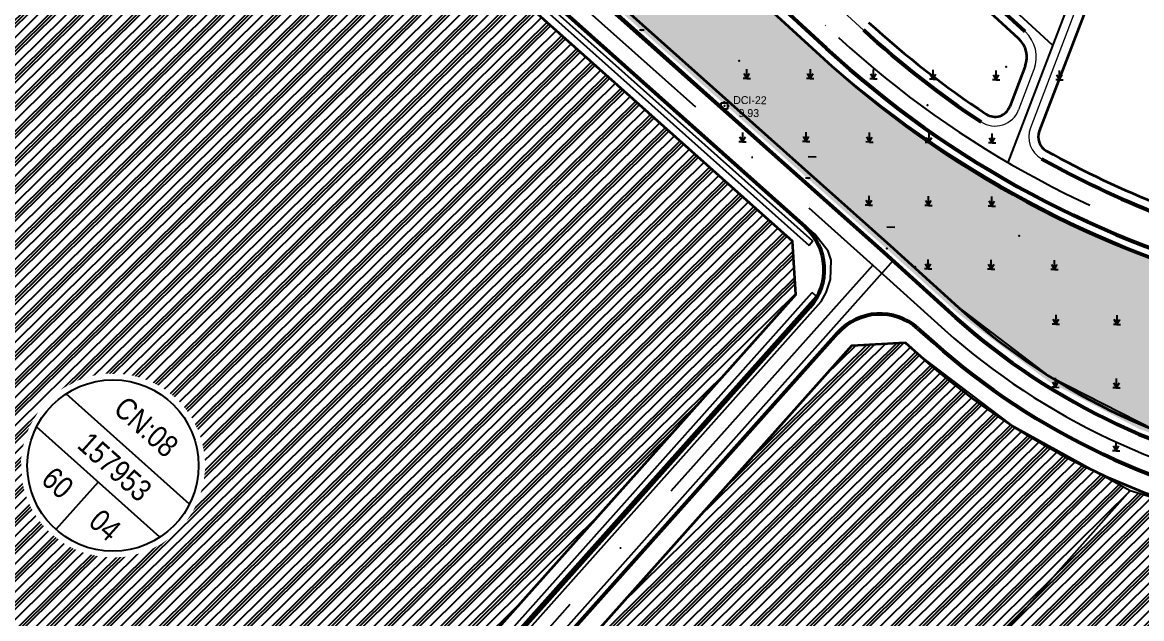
# Model space of a CAD drawing. Extents: x 577299 to 581055, y 2342699 to 2346415.
# Drawn here: x 579726.4 to 580080.6, y 2344182.6 to 2344371.4 of the extents above; entities that cross this region are included whole.
import ezdxf
from ezdxf.enums import TextEntityAlignment as Align

# ---------------------------------------------------------------- set-up
doc = ezdxf.new("R2010")
doc.units = 0
doc.header["$LTSCALE"] = 10
doc.header["$MEASUREMENT"] = 0
doc.set_wipeout_variables(frame=1)
for name, pattern in [('ACAD_ISO10W100', [18, 12, -3, 0, -3]), ('CENTER', [2, 1.25, -0.25, 0.25, -0.25]), ('DUONGDUT', [0.1875, 0.125, -0.0625])]:
    doc.linetypes.add(name, pattern=pattern)
for name, color, linetype in [('BoCo', 103, 'Continuous'), ('CAY-NN', 3, 'Continuous'), ('cayxanh', 74, 'Continuous'), ('dientich', 11, 'Continuous'), ('HTCN', 192, 'Continuous'), ('HTRanhTN', 147, 'Continuous'), ('KYHIEU', 2, 'Continuous'), ('Lopduong', 7, 'Continuous'), ('moc', 8, 'Continuous'), ('POINT', 8, 'Continuous'), ('Tim dg', 6, 'CENTER')]:
    doc.layers.add(name, color=color, linetype=linetype)
for name, color, linetype, lineweight in [('dqh', 7, 'Continuous', 60), ('DuongQH', 7, 'Continuous', 60), ('r-g-t-ke', 7, 'Continuous', 20), ('whe', 142, 'Continuous', 35), ('wlong-duong', 40, 'Continuous', 53)]:
    doc.layers.add(name, color=color, linetype=linetype, lineweight=lineweight)
doc.styles.add('CHUHOA', font='VHARIALN.TTF')
doc.linetypes.add('BOCAP_XAY', pattern='A,0.75,[147,LTTLL.SHX,S=0.1,R=0,X=0,Y=0],0.75', length=1.5)
pattern_1 = [(44.58224145, (-17089.494, 4285.579), (-4.387077064, 4.451522755), []), (44.58224145, (-17090.042, 4286.1354), (-4.387077064, 4.451522755), []), (44.58224145, (-17090.5906, 4286.692), (-4.387077064, 4.451522755), []), (44.58224145, (-17092.236, 4288.361), (-4.387077064, 4.451522755), [])]

# ---------------------------------------------------------------- blocks, each defined once
blk = doc.blocks.new('dc-2')
at = {"layer": 'KYHIEU'}
for p, q in [((-0.5, -0.5), (-0.5, 0.5)), ((-0.5, 0.5), (0.5, 0.5)), ((0, 0.5), (0, 0.75)), ((0.5, 0.5), (0.5, -0.5)), ((-0.5, 0), (-0.75, 0)), ((0.5, -0.5), (-0.5, -0.5)), ((0, -0.5), (0, -0.75)), ((0.5, 0), (0.75, 0))]:
    blk.add_line(p, q, dxfattribs=at)
blk.add_point((0, 0), dxfattribs=at)
blk = doc.blocks.new('vfgf')
blk.add_wipeout([(582058.18, 2343877.06), (582061.89, 2343876.51), (582064.83, 2343875.73), (582067.01, 2343874.92), (582070.04, 2343873.45), (582072.01, 2343872.24), (582075.07, 2343869.89), (582075.07, 2343869.89), (582077.53, 2343867.45), (582079.19, 2343865.41), (582080.79, 2343863.02), (582082.6, 2343859.49), (582083.64, 2343856.63), (582084.46, 2343853.32), (582084.89, 2343849.78), (582084.92, 2343846.73), (582084.6, 2343843.54), (582084.08, 2343840.98), (582082.65, 2343836.67), (582081.11, 2343833.56), (582079.19, 2343830.63), (582077.68, 2343828.77), (582074.42, 2343825.6), (582071.5, 2343823.47), (582068.13, 2343821.62), (582064.96, 2343820.36), (582059.73, 2343819.15), (582055.72, 2343818.89), (582051.64, 2343819.19), (582046.54, 2343820.4), (582043.38, 2343821.67), (582040.48, 2343823.24), (582036.56, 2343826.15), (582033.34, 2343829.47), (582031.5, 2343831.97), (582029.93, 2343834.64), (582028.86, 2343836.95), (582027.99, 2343839.37), (582027.16, 2343842.72), (582027.16, 2343842.72), (582026.7, 2343849.21), (582027.06, 2343852.74), (582028.04, 2343856.83), (582029.4, 2343860.32), (582032.14, 2343865), (582034.05, 2343867.18), (582037.16, 2343870.41), (582039.8, 2343872.36), (582044.76, 2343874.98), (582049.89, 2343876.55), (582053.18, 2343877.04)]).dxf.layer = 'KYHIEU'
at = {"layer": 'KYHIEU'}
for p, q in [((582080.12, 2343835.99), (582040.8, 2343870.61)), ((582070.82, 2343825.43), (582031.51, 2343860.05)), ((582051.16, 2343842.74), (582037.89, 2343827.67))]:
    blk.add_line(p, q, dxfattribs=at)
blk.add_circle((582055.81, 2343848.02), 27.12, dxfattribs=at)

msp = doc.modelspace()

# ---------------------------------------------------------------- hatches: boundary and pattern name
at = {"layer": 'cayxanh'}
h = msp.add_hatch(dxfattribs=at)
h.set_pattern_fill('STARS', color=256, scale=10, angle=-0.4178, style=0)
h.set_pattern_definition([(318.21467, (579255.8356, 2345385.644), (1.4426718, 1.6143723), [1.25, -1.25]), (18.21467, (579255.8356, 2345385.644), (-0.6767515, 2.0565766), [1.25, -1.25]), (78.21467, (579257.023, 2345386.0348), (-2.1194234, 0.4422043), [1.25, -1.25])])
h.paths.add_polyline_path([(580079.61, 2344257.19), (580110.93, 2344244.66), (580111.67, 2344287.76, -0.113521), (579978.74, 2344360.94), (579911.81, 2344422.56), (579874.28, 2344413.74), (579932.98, 2344361.38), (579982.18, 2344317.5), (579993.09, 2344309.12), (580029, 2344284.66)])
h = msp.add_hatch(dxfattribs=at)
h.set_pattern_fill('STARS', color=256, scale=10, angle=-0.4178, style=0)
h.set_pattern_definition([(359.58224145, (-17089.4939, 4285.579), (0.015785906, 2.1650059602), [1.25, -1.25]), (59.58224145, (-17089.4939, 4285.579), (-1.8670572079, 1.0961739756), [1.25, -1.25]), (119.58224145, (-17088.861, 4286.657), (-1.8828431138, -1.0688319845), [1.25, -1.25])])
h.paths.add_polyline_path([(580029, 2344284.66), (579993.09, 2344309.12), (579982.48, 2344317.23), (580001.02, 2344300.69), (580023.7, 2344280.16), (580051.77, 2344259.07), (580080.62, 2344243.93), (580109.08, 2344234.04), (580155.03, 2344225.69), (580188.01, 2344220.62), (580134.61, 2344235.18), (580079.61, 2344257.19)])
at = {"layer": 'HTCN'}
h = msp.add_hatch(dxfattribs=at)
h.set_pattern_fill('PLASTI', color=256, scale=25, angle=44.5822, style=0)
h.set_pattern_definition(pattern_1)
h.paths.add_polyline_path([(579971.09, 2344285.18), (579743.24, 2344029.75), (579726.29, 2344028.78), (579418.91, 2344303.1), (579417.96, 2344320.03), (579646.08, 2344575.06), (579663.04, 2344576.02), (579970.12, 2344302.12)])
h = msp.add_hatch(dxfattribs=at)
h.set_pattern_fill('PLASTI', color=256, scale=25, angle=44.5822, style=0)
h.set_pattern_definition(pattern_1)
h.paths.add_polyline_path([(580005.79, 2344270), (579988.84, 2344269.02), (579888.36, 2344156.38), (579959.55, 2344090.91), (580076.88, 2344223.21), (580039.09, 2344244.03), (580010.73, 2344265.6)])
h.paths.add_polyline_path([(580077, 2344223.14), (580076.88, 2344223.21), (579959.55, 2344090.91), (579998.47, 2344055.12), (580085.54, 2344023.84), (580105.77, 2344025.74), (580152.03, 2344206.45), (580113.38, 2344212.2)])

# ---------------------------------------------------------------- linework, layer by layer
at = {"layer": 'BoCo', "elevation": 0}
msp.add_lwpolyline([(579697.4, 2344630.12), (579792.63, 2344533), (579799.9, 2344525.59), (579806.56, 2344519.46), (579816.01, 2344510.76), (579892.29, 2344440.53), (579965.65, 2344373), (579976.3, 2344363.19), (579978.74, 2344360.94), (579978.74, 2344360.94, 0.119324), (580119.15, 2344285.73), (580242.29, 2344255.67, 0.048859), (580416.01, 2344230.87), (580433.18, 2344230.11), (580796.66, 2344214.05)], format="xyb", dxfattribs=at)
msp.add_lwpolyline([(580444.33, 2344185.98), (580403.23, 2344185.97), (580398.44, 2344186.03), (580387.36, 2344186.61), (580372.05, 2344188.45), (580360.19, 2344190.54), (580293.12, 2344202.55), (580188.2, 2344220.57), (580125.42, 2344230.34), (580085.06, 2344242.08), (580051.77, 2344259.07), (580022.1, 2344281.61), (579982.48, 2344317.23), (579932.98, 2344361.38), (579669.83, 2344596.09)], dxfattribs=at)
at = {"layer": 'CAY-NN', "ltscale": 0.5, "extrusion": (0.002986, 0.010064, 0.999945)}
for p, q in [((579923.12, 2344368.86), (579921.66, 2344368.87)), ((579923.12, 2344368.86), (579921.67, 2344368.87)), ((579955.59, 2344353.64), (579954.74, 2344355.14)), ((579955.59, 2344353.64), (579954.74, 2344355.14)), ((579955.59, 2344353.64), (579955.61, 2344356.52)), ((579955.59, 2344353.64), (579955.61, 2344356.52)), ((579955.59, 2344353.64), (579956.47, 2344355.13)), ((579955.59, 2344353.64), (579956.46, 2344355.13)), ((579975.71, 2344353.71), (579974.86, 2344355.21)), ((579975.71, 2344353.71), (579974.86, 2344355.21)), ((579975.71, 2344353.71), (579975.73, 2344356.59)), ((579975.71, 2344353.71), (579975.73, 2344356.59)), ((579975.71, 2344353.71), (579976.59, 2344355.2)), ((579975.71, 2344353.71), (579976.59, 2344355.2)), ((579995.71, 2344353.57), (579994.86, 2344355.08)), ((579995.71, 2344353.57), (579994.86, 2344355.08)), ((579995.71, 2344353.57), (579995.73, 2344356.45)), ((579995.71, 2344353.57), (579995.73, 2344356.45)), ((579995.71, 2344353.57), (579996.59, 2344355.06)), ((579995.71, 2344353.57), (579996.58, 2344355.06)), ((580014.56, 2344353.44), (580013.7, 2344354.94)), ((580014.56, 2344353.44), (580013.71, 2344354.94)), ((580014.56, 2344353.44), (580014.58, 2344356.32)), ((580014.56, 2344353.44), (580014.58, 2344356.32)), ((580014.56, 2344353.44), (580015.43, 2344354.93)), ((580014.56, 2344353.44), (580015.43, 2344354.93)), ((580034.56, 2344353.3), (580033.7, 2344354.81)), ((580034.56, 2344353.3), (580033.71, 2344354.81)), ((580034.56, 2344353.3), (580034.58, 2344356.18)), ((580034.56, 2344353.3), (580034.58, 2344356.18)), ((580034.56, 2344353.3), (580035.43, 2344354.79)), ((580034.56, 2344353.3), (580035.43, 2344354.79)), ((580054.56, 2344353.25), (580053.7, 2344354.75)), ((580054.56, 2344353.25), (580053.71, 2344354.75)), ((580054.56, 2344353.25), (580054.58, 2344356.13)), ((580054.56, 2344353.25), (580054.58, 2344356.13)), ((580054.56, 2344353.25), (580055.43, 2344354.74)), ((580054.56, 2344353.25), (580055.43, 2344354.74)), ((579955.59, 2344353.55), (579954.44, 2344353.56)), ((579955.59, 2344353.55), (579954.44, 2344353.56)), ((579955.59, 2344353.55), (579956.74, 2344353.55)), ((579955.59, 2344353.55), (579956.74, 2344353.55)), ((579975.71, 2344353.62), (579974.56, 2344353.63)), ((579975.71, 2344353.62), (579974.56, 2344353.63)), ((579975.71, 2344353.62), (579976.87, 2344353.62)), ((579975.71, 2344353.62), (579976.86, 2344353.62)), ((579995.71, 2344353.49), (579994.56, 2344353.49)), ((579995.71, 2344353.49), (579994.56, 2344353.49)), ((579995.71, 2344353.49), (579996.86, 2344353.48)), ((579995.71, 2344353.49), (579996.86, 2344353.48)), ((580014.56, 2344353.35), (580013.41, 2344353.36)), ((580014.56, 2344353.35), (580013.41, 2344353.36)), ((580014.56, 2344353.35), (580015.71, 2344353.35)), ((580014.56, 2344353.35), (580015.71, 2344353.35)), ((580034.56, 2344353.22), (580033.4, 2344353.22)), ((580034.56, 2344353.22), (580033.41, 2344353.22)), ((580034.56, 2344353.22), (580035.71, 2344353.21)), ((580034.56, 2344353.22), (580035.71, 2344353.21)), ((580054.56, 2344353.16), (580053.4, 2344353.17)), ((580054.56, 2344353.16), (580053.41, 2344353.17)), ((580054.56, 2344353.16), (580055.71, 2344353.16)), ((580054.56, 2344353.16), (580055.71, 2344353.16)), ((579954.3, 2344333.65), (579954.32, 2344336.53)), ((579954.3, 2344333.65), (579954.32, 2344336.53)), ((579974.42, 2344333.72), (579974.44, 2344336.6)), ((579974.42, 2344333.72), (579974.44, 2344336.6)), ((579994.42, 2344333.58), (579994.44, 2344336.46)), ((579994.42, 2344333.58), (579994.44, 2344336.46)), ((580013.27, 2344333.45), (580013.29, 2344336.33)), ((580013.27, 2344333.45), (580013.29, 2344336.33)), ((579954.3, 2344333.56), (579953.15, 2344333.57)), ((579954.3, 2344333.56), (579953.15, 2344333.57)), ((579954.3, 2344333.65), (579953.45, 2344335.15)), ((579954.3, 2344333.65), (579953.45, 2344335.15)), ((579954.3, 2344333.65), (579955.18, 2344335.14)), ((579954.3, 2344333.65), (579955.17, 2344335.14)), ((579954.3, 2344333.56), (579955.45, 2344333.56)), ((579954.3, 2344333.56), (579955.45, 2344333.55)), ((579974.42, 2344333.63), (579973.27, 2344333.64)), ((579974.42, 2344333.63), (579973.27, 2344333.64)), ((579974.42, 2344333.72), (579973.57, 2344335.22)), ((579974.42, 2344333.72), (579973.57, 2344335.22)), ((579974.42, 2344333.72), (579975.3, 2344335.21)), ((579974.42, 2344333.72), (579975.3, 2344335.21)), ((579974.42, 2344333.63), (579975.57, 2344333.63)), ((579974.42, 2344333.63), (579975.57, 2344333.63)), ((579994.42, 2344333.49), (579993.27, 2344333.5)), ((579994.42, 2344333.49), (579993.27, 2344333.5)), ((579994.42, 2344333.58), (579993.57, 2344335.09)), ((579994.42, 2344333.58), (579993.57, 2344335.08)), ((579994.42, 2344333.58), (579995.3, 2344335.07)), ((579994.42, 2344333.58), (579995.29, 2344335.07)), ((579994.42, 2344333.49), (579995.57, 2344333.49)), ((579994.42, 2344333.49), (579995.57, 2344333.49)), ((580013.27, 2344333.36), (580012.12, 2344333.37)), ((580013.27, 2344333.36), (580012.12, 2344333.37)), ((580013.27, 2344333.45), (580012.41, 2344334.95)), ((580013.27, 2344333.45), (580012.42, 2344334.95)), ((580013.27, 2344333.45), (580014.14, 2344334.94)), ((580013.27, 2344333.45), (580014.14, 2344334.94)), ((580013.27, 2344333.36), (580014.42, 2344333.36)), ((580013.27, 2344333.36), (580014.42, 2344333.36)), ((580033.27, 2344333.23), (580032.11, 2344333.23)), ((580033.27, 2344333.23), (580032.12, 2344333.23)), ((580033.27, 2344333.31), (580032.41, 2344334.82)), ((580033.27, 2344333.31), (580032.42, 2344334.82)), ((580033.27, 2344333.31), (580033.29, 2344336.19)), ((580033.27, 2344333.31), (580033.29, 2344336.19)), ((580033.27, 2344333.31), (580034.14, 2344334.8)), ((580033.27, 2344333.31), (580034.14, 2344334.8)), ((580033.27, 2344333.23), (580034.42, 2344333.22)), ((580033.27, 2344333.23), (580034.42, 2344333.22)), ((579975.07, 2344328.85), (579977.53, 2344328.84)), ((579975.07, 2344328.85), (579977.53, 2344328.84)), ((579975.67, 2344322.03), (579974.22, 2344322.04)), ((579975.67, 2344322.03), (579974.22, 2344322.04)), ((579994.28, 2344313.58), (579993.43, 2344315.09)), ((579994.28, 2344313.58), (579993.43, 2344315.09)), ((579994.28, 2344313.58), (579994.3, 2344316.46)), ((579994.28, 2344313.58), (579994.3, 2344316.46)), ((579994.28, 2344313.58), (579995.16, 2344315.07)), ((579994.28, 2344313.58), (579995.16, 2344315.07)), ((580013.13, 2344313.45), (580012.28, 2344314.96)), ((580013.13, 2344313.45), (580012.28, 2344314.96)), ((580013.13, 2344313.45), (580013.15, 2344316.33)), ((580013.13, 2344313.45), (580013.15, 2344316.33)), ((580033.13, 2344313.31), (580033.15, 2344316.19)), ((580033.13, 2344313.31), (580033.15, 2344316.19)), ((579994.28, 2344313.5), (579993.13, 2344313.5)), ((579994.28, 2344313.5), (579993.13, 2344313.5)), ((579994.28, 2344313.5), (579995.44, 2344313.49)), ((579994.28, 2344313.5), (579995.43, 2344313.49)), ((580013.13, 2344313.37), (580011.98, 2344313.37)), ((580013.13, 2344313.37), (580011.98, 2344313.37)), ((580013.13, 2344313.45), (580014.01, 2344314.94)), ((580013.13, 2344313.45), (580014, 2344314.94)), ((580013.13, 2344313.37), (580014.28, 2344313.36)), ((580013.13, 2344313.37), (580014.28, 2344313.36)), ((580033.13, 2344313.23), (580031.98, 2344313.23)), ((580033.13, 2344313.23), (580031.98, 2344313.23)), ((580033.13, 2344313.31), (580032.28, 2344314.82)), ((580033.13, 2344313.31), (580032.28, 2344314.82)), ((580033.13, 2344313.31), (580034.01, 2344314.8)), ((580033.13, 2344313.31), (580034, 2344314.8)), ((580033.13, 2344313.23), (580034.28, 2344313.22)), ((580033.13, 2344313.23), (580034.28, 2344313.22)), ((579999.98, 2344306.6), (580002.44, 2344306.58)), ((579999.98, 2344306.6), (580002.44, 2344306.58)), ((580012.99, 2344293.45), (580012.14, 2344294.96)), ((580012.99, 2344293.45), (580012.14, 2344294.96)), ((580012.99, 2344293.45), (580013.01, 2344296.33)), ((580012.99, 2344293.45), (580013.01, 2344296.33)), ((580012.99, 2344293.45), (580013.87, 2344294.95)), ((580012.99, 2344293.45), (580013.87, 2344294.94)), ((580032.99, 2344293.32), (580032.14, 2344294.82)), ((580032.99, 2344293.32), (580032.14, 2344294.82)), ((580032.99, 2344293.32), (580033.01, 2344296.2)), ((580032.99, 2344293.32), (580033.01, 2344296.2)), ((580032.99, 2344293.32), (580033.87, 2344294.81)), ((580032.99, 2344293.32), (580033.87, 2344294.81)), ((580052.99, 2344293.18), (580052.14, 2344294.68)), ((580052.99, 2344293.18), (580052.14, 2344294.68)), ((580052.99, 2344293.18), (580053.01, 2344296.06)), ((580052.99, 2344293.18), (580053.01, 2344296.06)), ((580052.99, 2344293.18), (580053.87, 2344294.67)), ((580052.99, 2344293.18), (580053.86, 2344294.67)), ((580012.99, 2344293.37), (580011.84, 2344293.38)), ((580012.99, 2344293.37), (580011.84, 2344293.37)), ((580012.99, 2344293.37), (580014.15, 2344293.36)), ((580012.99, 2344293.37), (580014.14, 2344293.36)), ((580032.99, 2344293.23), (580031.84, 2344293.24)), ((580032.99, 2344293.23), (580031.84, 2344293.24)), ((580032.99, 2344293.23), (580034.14, 2344293.22)), ((580032.99, 2344293.23), (580034.14, 2344293.22)), ((580052.99, 2344293.09), (580051.84, 2344293.1)), ((580052.99, 2344293.09), (580051.84, 2344293.1)), ((580052.99, 2344293.09), (580054.14, 2344293.08)), ((580052.99, 2344293.09), (580054.14, 2344293.08)), ((580053.47, 2344275.92), (580052.61, 2344277.42)), ((580053.46, 2344275.92), (580052.61, 2344277.42)), ((580053.46, 2344275.92), (580053.48, 2344278.8)), ((580053.46, 2344275.92), (580054.34, 2344277.41)), ((580053.47, 2344275.92), (580053.49, 2344278.8)), ((580053.47, 2344275.92), (580054.34, 2344277.41)), ((580072.79, 2344275.78), (580071.93, 2344277.29)), ((580072.78, 2344275.78), (580071.93, 2344277.29)), ((580072.78, 2344275.78), (580072.8, 2344278.66)), ((580072.78, 2344275.78), (580073.66, 2344277.27)), ((580072.79, 2344275.78), (580072.81, 2344278.66)), ((580072.79, 2344275.78), (580073.66, 2344277.27)), ((580053.47, 2344275.83), (580052.31, 2344275.84)), ((580053.46, 2344275.83), (580052.31, 2344275.84)), ((580053.46, 2344275.83), (580054.62, 2344275.82)), ((580053.47, 2344275.83), (580054.62, 2344275.82)), ((580072.79, 2344275.7), (580071.63, 2344275.7)), ((580072.78, 2344275.7), (580071.63, 2344275.7)), ((580072.78, 2344275.7), (580073.94, 2344275.69)), ((580072.79, 2344275.7), (580073.94, 2344275.69)), ((580053.33, 2344255.92), (580053.35, 2344258.8)), ((580072.65, 2344255.79), (580072.67, 2344258.67)), ((580072.65, 2344255.79), (580072.67, 2344258.66)), ((580053.33, 2344255.83), (580052.17, 2344255.84)), ((580053.33, 2344255.92), (580052.47, 2344257.42)), ((580053.33, 2344255.92), (580054.2, 2344257.41)), ((580053.33, 2344255.83), (580054.48, 2344255.82)), ((580072.65, 2344255.7), (580071.49, 2344255.71)), ((580072.65, 2344255.7), (580071.5, 2344255.71)), ((580072.65, 2344255.79), (580071.79, 2344257.29)), ((580072.65, 2344255.79), (580071.8, 2344257.29)), ((580072.65, 2344255.79), (580073.52, 2344257.28)), ((580072.65, 2344255.79), (580073.52, 2344257.28)), ((580072.65, 2344255.7), (580073.8, 2344255.69)), ((580072.65, 2344255.7), (580073.8, 2344255.69)), ((580072.51, 2344235.79), (580071.65, 2344237.29)), ((580072.51, 2344235.79), (580072.53, 2344238.67)), ((580072.51, 2344235.79), (580073.38, 2344237.28)), ((580072.51, 2344235.7), (580071.36, 2344235.71)), ((580072.51, 2344235.7), (580073.66, 2344235.69))]:
    msp.add_line(p, q, dxfattribs=at)
at = {"layer": 'dientich'}
for points in [[(579959.55, 2344090.91), (579888.36, 2344156.38), (579988.84, 2344269.02), (580005.79, 2344270), (580010.73, 2344265.6), (580039.09, 2344244.03), (580077, 2344223.14)], [(580105.77, 2344025.74), (580085.54, 2344023.84), (579998.47, 2344055.12), (579959.55, 2344090.91), (580077, 2344223.14), (580113.38, 2344212.2), (580151.98, 2344206.46)]]:
    msp.add_lwpolyline(points, close=True, dxfattribs=at)
at = {"layer": 'DuongQH', "linetype": 'DUONGDUT', "ltscale": 30, "extrusion": (-8.80861e-05, -0.0001149, 1), "const_width": 1.2, "elevation": 1.01}
msp.add_lwpolyline([(578889.7, 2344267.37), (578966.07, 2344201.73), (578998.07, 2344170.74), (579076.93, 2344102.66), (579187.79, 2344003.59), (579298.65, 2343904.51), (579409.51, 2343805.44), (579520.37, 2343706.37), (579631.23, 2343607.3), (579742.09, 2343508.22)], dxfattribs=at)
at = {"layer": 'HTRanhTN', "linetype": 'BOCAP_XAY', "ltscale": 0.5}
for points in [[(579976.54, 2344302.14), (579652.22, 2344591.41)], [(579652.34, 2344589.05), (579975.35, 2344300.77)], [(579563.48, 2344169.42), (579736.82, 2344014.82), (579977.54, 2344284.68)], [(579564.7, 2344171.08), (579736.96, 2344017.53), (579976.31, 2344285.89)]]:
    msp.add_lwpolyline(points, dxfattribs=at)
at = {"layer": 'Lopduong'}
for points in [[(579752.89, 2344016.08), (580002.03, 2344296.03), (579979.88, 2344315.94), (579655.68, 2344605.88), (579511.27, 2344769.74), (579330.48, 2344974.91), (579334.37, 2344982.35)], [(579735.08, 2344013.03), (579736.06, 2344012.77), (579737.54, 2344013.05), (579739.01, 2344013.97), (579740.56, 2344015.38), (579979.2, 2344283.02), (579980.75, 2344285.83), (579982.13, 2344289.92), (579982.33, 2344296.12), (579981.32, 2344298.96), (579977.16, 2344304.31), (579655.35, 2344591.51), (579653.43, 2344592.47), (579651.05, 2344592.41), (579648.47, 2344591.19), (579403.06, 2344314.42), (579402.19, 2344311.96), (579403.05, 2344309.58), (579735.08, 2344013.03)], [(579976.55, 2344302.14), (579975.36, 2344300.77)], [(579977.54, 2344284.68), (579976.31, 2344285.89)]]:
    msp.add_lwpolyline(points, dxfattribs=at)
at = {"layer": 'POINT', "extrusion": (0.002986, 0.010064, 0.999945)}
for p in [(579922.45, 2344368.87, 9), (579953.2, 2344359.19, 9), (580037.74, 2344357.34, 8.77), (580012.86, 2344345.11, 8.96), (579975.01, 2344322.04, 9.31), (580041.87, 2344303.79, 9.29), (579999.92, 2344299.79, 9.46), (580008.95, 2344293.95, 9.49)]:
    msp.add_point(p, dxfattribs=at)
at = {"layer": 'r-g-t-ke', "extrusion": (-0.00335, 0.003246, 0.999989)}
msp.add_line((579944.2, 2344413.16), (579992.52, 2344368.95), dxfattribs=at)
at = {"layer": 'r-g-t-ke', "extrusion": (-8.80861e-05, -0.0001149, 1)}
for p, q in [((580071.59, 2344406.63), (580045.37, 2344338.01)), ((580046.51, 2344356.42), (580041.65, 2344343.69))]:
    msp.add_line(p, q, dxfattribs=at)
at = {"layer": 'r-g-t-ke', "linetype": 'DUONGDUT', "ltscale": 30, "const_width": 3}
msp.add_lwpolyline([(580582.19, 2344185.98), (580403.23, 2344185.97), (580368.5, 2344189.05), (580293.12, 2344202.55), (580217.35, 2344216.11), (580188.2, 2344220.57), (580155.03, 2344225.69), (580109.08, 2344234.04), (580080.62, 2344243.93), (580051.77, 2344259.07), (580023.7, 2344280.16), (580001.02, 2344300.69), (580001.02, 2344300.69), (580001.02, 2344300.69), (580001.02, 2344300.69), (580001.02, 2344300.69), (580001.02, 2344300.69), (580001.02, 2344300.69), (579669.83, 2344596.09)], dxfattribs=at)
at = {"layer": 'r-g-t-ke', "extrusion": (-8.80861e-05, -0.0001149, 1)}
for centre, radius, start, end in [((580036.24, 2344360.32, -296.15), 11, 339.0903, 47.3665), ((580034.18, 2344346.53, -296.14), 8, 236.488, 339.0903), ((580052.84, 2344335.14, -296.14), 8, 159.0903, 240.7356)]:
    msp.add_arc(centre, radius, start, end, dxfattribs=at)
at = {"layer": 'Tim dg', "linetype": 'ACAD_ISO10W100', "ltscale": 0.8}
for p, q in [((579652.59, 2344600.32), (579995.54, 2344294.55)), ((579995.54, 2344294.55), (579732.12, 2343999.28)), ((579995.54, 2344294.55), (580018.21, 2344274))]:
    msp.add_line(p, q, dxfattribs=at)
at = {"layer": 'Tim dg', "linetype": 'ACAD_ISO10W100', "ltscale": 0.8, "extrusion": (-0.00335, 0.003246, 0.999989)}
for p, q in [((579892.15, 2344451.72), (579984.63, 2344366.58)), ((580052.41, 2344364.14), (579962.75, 2344446.68))]:
    msp.add_line(p, q, dxfattribs=at)
at = {"layer": 'Tim dg', "linetype": 'ACAD_ISO10W100', "ltscale": 0.8, "extrusion": (-8.80861e-05, -0.0001149, 1)}
msp.add_line((580068.35, 2344405.87), (580038.23, 2344327.03), dxfattribs=at)
msp.add_arc((580193.24, 2344593.16, -296.14), 308, 227.3665, 256.2811, dxfattribs=at)
at = {"layer": 'Tim dg', "linetype": 'ACAD_ISO10W100', "ltscale": 0.8}
msp.add_arc((580163.73, 2344437.33), 218.75, 228.3008, 261.2613, dxfattribs=at)
at = {"layer": 'whe'}
for p, q in [((579669.83, 2344596.09), (580001.02, 2344300.69)), ((579663.04, 2344576.02), (579970.12, 2344302.12)), ((579971.09, 2344285.18), (579970.12, 2344302.12)), ((580001.02, 2344300.69), (580023.7, 2344280.16)), ((579971.09, 2344285.18), (579743.24, 2344029.75)), ((579988.84, 2344269.02), (579761.16, 2344013.79)), ((579988.84, 2344269.02), (580005.79, 2344270)), ((580005.79, 2344270), (580010.73, 2344265.6))]:
    msp.add_line(p, q, dxfattribs=at)
at = {"layer": 'whe', "extrusion": (-0.00335, 0.003246, 0.999989)}
for p, q in [((579886.64, 2344445.74), (579978.74, 2344360.94)), ((579886.64, 2344445.74), (579978.74, 2344360.94)), ((580041.65, 2344366.23), (579988.08, 2344415.55)), ((580041.65, 2344366.23), (579988.08, 2344415.55))]:
    msp.add_line(p, q, dxfattribs=at)
at = {"layer": 'whe', "extrusion": (-8.80861e-05, -0.0001149, 1)}
for p, q in [((580075.11, 2344407.46), (580048.15, 2344336.89)), ((580075.11, 2344407.46), (580048.15, 2344336.89)), ((580043.71, 2344357.49), (580038.82, 2344344.7)), ((580043.71, 2344357.49), (580038.82, 2344344.7))]:
    msp.add_line(p, q, dxfattribs=at)
for centre, radius, start, end in [((580196.86, 2344592.53, -296.14), 300, 227.5012, 236.5258), ((580196.86, 2344592.53, -296.14), 300, 227.5012, 236.5258), ((580036.24, 2344360.32, -296.15), 8, 339.0903, 47.3665), ((580036.24, 2344360.32, -296.15), 8, 339.0903, 47.3665), ((580194.8, 2344595.61, -296.14), 319, 227.3665, 256.2811), ((580194.8, 2344595.61, -296.14), 319, 227.3665, 256.2811), ((580034.15, 2344346.46, -296.14), 5, 236.5258, 339.0903), ((580034.15, 2344346.46, -296.14), 5, 236.5258, 339.0903), ((580052.82, 2344335.09, -296.14), 5, 159.0903, 240.7728), ((580052.82, 2344335.09, -296.14), 5, 159.0903, 240.7728), ((580196.86, 2344592.53, -296.14), 300, 240.7728, 256.2811), ((580196.86, 2344592.53, -296.14), 300, 240.7728, 256.2811)]:
    msp.add_arc(centre, radius, start, end, dxfattribs=at)
at = {"layer": 'whe'}
for radius in [210.5, 230]:
    msp.add_arc((580163.73, 2344437.33), radius, 228.3008, 261.2613, dxfattribs=at)
at = {"layer": 'wlong-duong'}
for p, q in [((579666.88, 2344594.7), (579999.02, 2344298.46)), ((579667.02, 2344580.51), (579974.12, 2344306.6)), ((579999.02, 2344298.46), (580021.7, 2344277.92)), ((579975.57, 2344281.18), (579747.71, 2344025.75)), ((579984.37, 2344273.02), (579756.7, 2344017.8)), ((580009.78, 2344274.48), (580014.72, 2344270.08))]:
    msp.add_line(p, q, dxfattribs=at)
at = {"layer": 'wlong-duong', "extrusion": (-0.00335, 0.003246, 0.999989)}
for p, q in [((579888.67, 2344447.94), (579980.78, 2344363.15)), ((580043.69, 2344368.44), (579989.94, 2344417.92)), ((580043.69, 2344368.44), (579989.94, 2344417.92))]:
    msp.add_line(p, q, dxfattribs=at)
at = {"layer": 'wlong-duong', "extrusion": (-8.80861e-05, -0.0001149, 1)}
for centre, radius, start, end in [((580197.05, 2344592.49, -296.14), 303, 227.5453, 236.488), ((580194.8, 2344595.61, -296.14), 316, 227.3665, 256.2811), ((580197.05, 2344592.49, -296.14), 303, 240.7356, 256.2811)]:
    msp.add_arc(centre, radius, start, end, dxfattribs=at)
at = {"layer": 'wlong-duong'}
for centre, radius, start, end in [((579962.14, 2344293.16), 18, 318.2655, 48.2692), ((579997.8, 2344261.04), 18, 48.3008, 138.2655), ((580163.73, 2344437.33), 213.5, 228.3008, 261.2613), ((580163.73, 2344437.33), 224, 228.3008, 261.2613)]:
    msp.add_arc(centre, radius, start, end, dxfattribs=at)

# ---------------------------------------------------------------- block references
at = {"layer": 'moc', "extrusion": (0.002986, 0.010064, 0.999945), "xscale": 1.999999999935148, "yscale": 2.000000000151099, "rotation": 359.6023588357085}
for zscale in [2.000000000002771, 2.000000000008303]:
    msp.add_blockref('dc-2', (579945.92, 2344208.69, 25333.04), dxfattribs=dict(at, zscale=zscale))

# ---------------------------------------------------------------- texts
at = {"layer": 'moc', "extrusion": (0.002986, 0.010064, 0.999945), "text_generation_flag": 6}
for s, p in [('DCI-22', (579948.7, 2344209.3, 25333.04)), ('9.93', (579950.39, 2344205.19, 25333.04))]:
    msp.add_text(s, height=2.5, rotation=179.6024, dxfattribs=at).set_placement(p)

# ---------------------------------------------------------------- next in the draw order: block references
at = {"layer": 'whe', "rotation": 359.5822414465865}
msp.add_blockref('vfgf', (-19374.77, 4689.23), dxfattribs=at)

# ---------------------------------------------------------------- next in the draw order: texts
at = {"layer": 'dientich', "style": 'CHUHOA'}
msp.add_text('157953', height=7, rotation=318.2146, dxfattribs=at).set_placement((579755.63, 2344230.68, 25331.64), align=Align.MIDDLE_CENTER)
for s, p in [('60', (579731.9, 2344225.96, 25331.64)), ('04', (579746.88, 2344212.57, 25331.64))]:
    msp.add_text(s, height=7, rotation=318.2146, dxfattribs=at).set_placement(p)
at = {"layer": 'dqh', "color": 7, "lineweight": 25, "extrusion": (-8.81556e-05, -0.000114846, 1), "insert": (579765.53, 2344243.3, 25346.69), "char_height": 7, "width": 1263.0543, "attachment_point": 5, "text_direction": (0.745647, -0.666341, -1.1e-05), "style": 'CHUHOA'}
msp.add_mtext('cn:08', dxfattribs=at)

doc.saveas('drawing.dxf')
